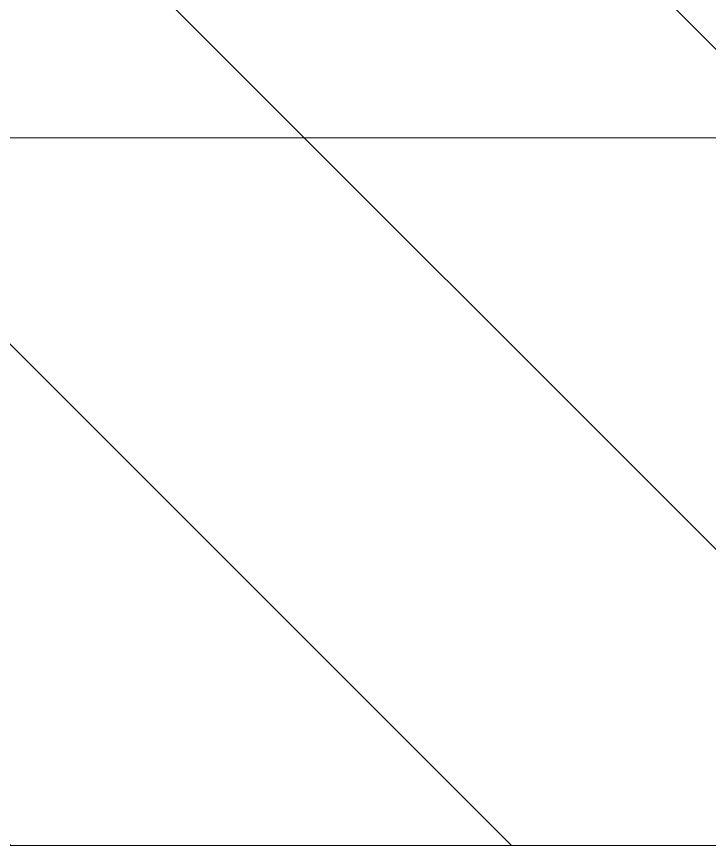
# Model space of a CAD drawing. Header units: millimetres. Extents: x -17017 to 628417, y -109036 to 199237.
# Drawn here: x 337711.8 to 337809.7, y -80982.4 to -80865.3 of the extents above; entities that cross this region are included whole.
import ezdxf

# ---------------------------------------------------------------- set-up
doc = ezdxf.new("R2010")
doc.units = ezdxf.units.MM
doc.linetypes.add('50_200_ШТРИХ_1Т_ш5_п1_п1_', pattern=[700, 500, -100, 0, -100])
for name, color, linetype, lineweight in [('A-WALL-____-MCUT-3', 7, 'Continuous', 9), ('A-WALL-____-PATT-1', 7, 'Continuous', 9), ('S-GRID-____-OTLN-1', 7, '50_200_ШТРИХ_1Т_ш5_п1_п1_', 9), ('стяжа', 7, 'Continuous', 30)]:
    doc.layers.add(name, color=color, linetype=linetype, lineweight=lineweight)

# ---------------------------------------------------------------- blocks, each defined once
blk = doc.blocks.new('3эт')
at = {"layer": 'S-GRID-____-OTLN-1', "color": 251, "ltscale": 0.6, "true_color": 0x636466}
blk.add_line((374089.49, -80882.41), (279101.94, -80882.41), dxfattribs=at)

msp = doc.modelspace()

# ---------------------------------------------------------------- hatches: boundary and pattern name
at = {"layer": 'A-WALL-____-PATT-1'}
h = msp.add_hatch(dxfattribs=at)
h.set_pattern_fill('FP_6', color=256, style=0, pattern_type=2)
h.set_pattern_definition([(135, (283770.707, -86863.456), (-35.35534, -35.35534), [])])
h.paths.add_polyline_path([(343120.71, -80982.41), (343120.71, -80782.41), (342720.71, -80782.41), (342720.71, -80982.41)], flags=0)
h.paths.add_polyline_path([(339795.71, -80982.41), (340514.71, -80982.41), (340514.71, -80913.41), (340520.71, -80913.41), (340520.71, -80851.41), (340514.71, -80851.41), (340514.71, -80782.41), (339726.71, -80782.41), (339726.71, -80851.41), (339720.71, -80851.41), (339720.71, -80913.41), (339726.71, -80913.41), (339726.71, -80982.41)], flags=0)
h.paths.add_polyline_path([(342020.71, -80982.41), (342020.71, -80782.41), (341426.71, -80782.41), (341426.71, -80851.41), (341420.71, -80851.41), (341420.71, -80913.41), (341426.71, -80913.41), (341426.71, -80982.41), (341495.71, -80982.41)], flags=0)
h.paths.add_polyline_path([(338014.71, -80982.41), (338014.71, -80913.41), (338020.71, -80913.41), (338020.71, -80851.41), (338014.71, -80851.41), (338014.71, -80782.41), (337620.71, -80782.41), (337620.71, -80982.41), (337945.71, -80982.41)], flags=0)

# ---------------------------------------------------------------- linework, layer by layer
at = {"layer": 'A-WALL-____-MCUT-3'}
msp.add_line((337620.71, -80982.41), (337945.71, -80982.41), dxfattribs=at)

# ---------------------------------------------------------------- block references
at = {"layer": 'стяжа'}
msp.add_blockref('3эт', (0, 0), dxfattribs=at)

doc.saveas('drawing.dxf')
